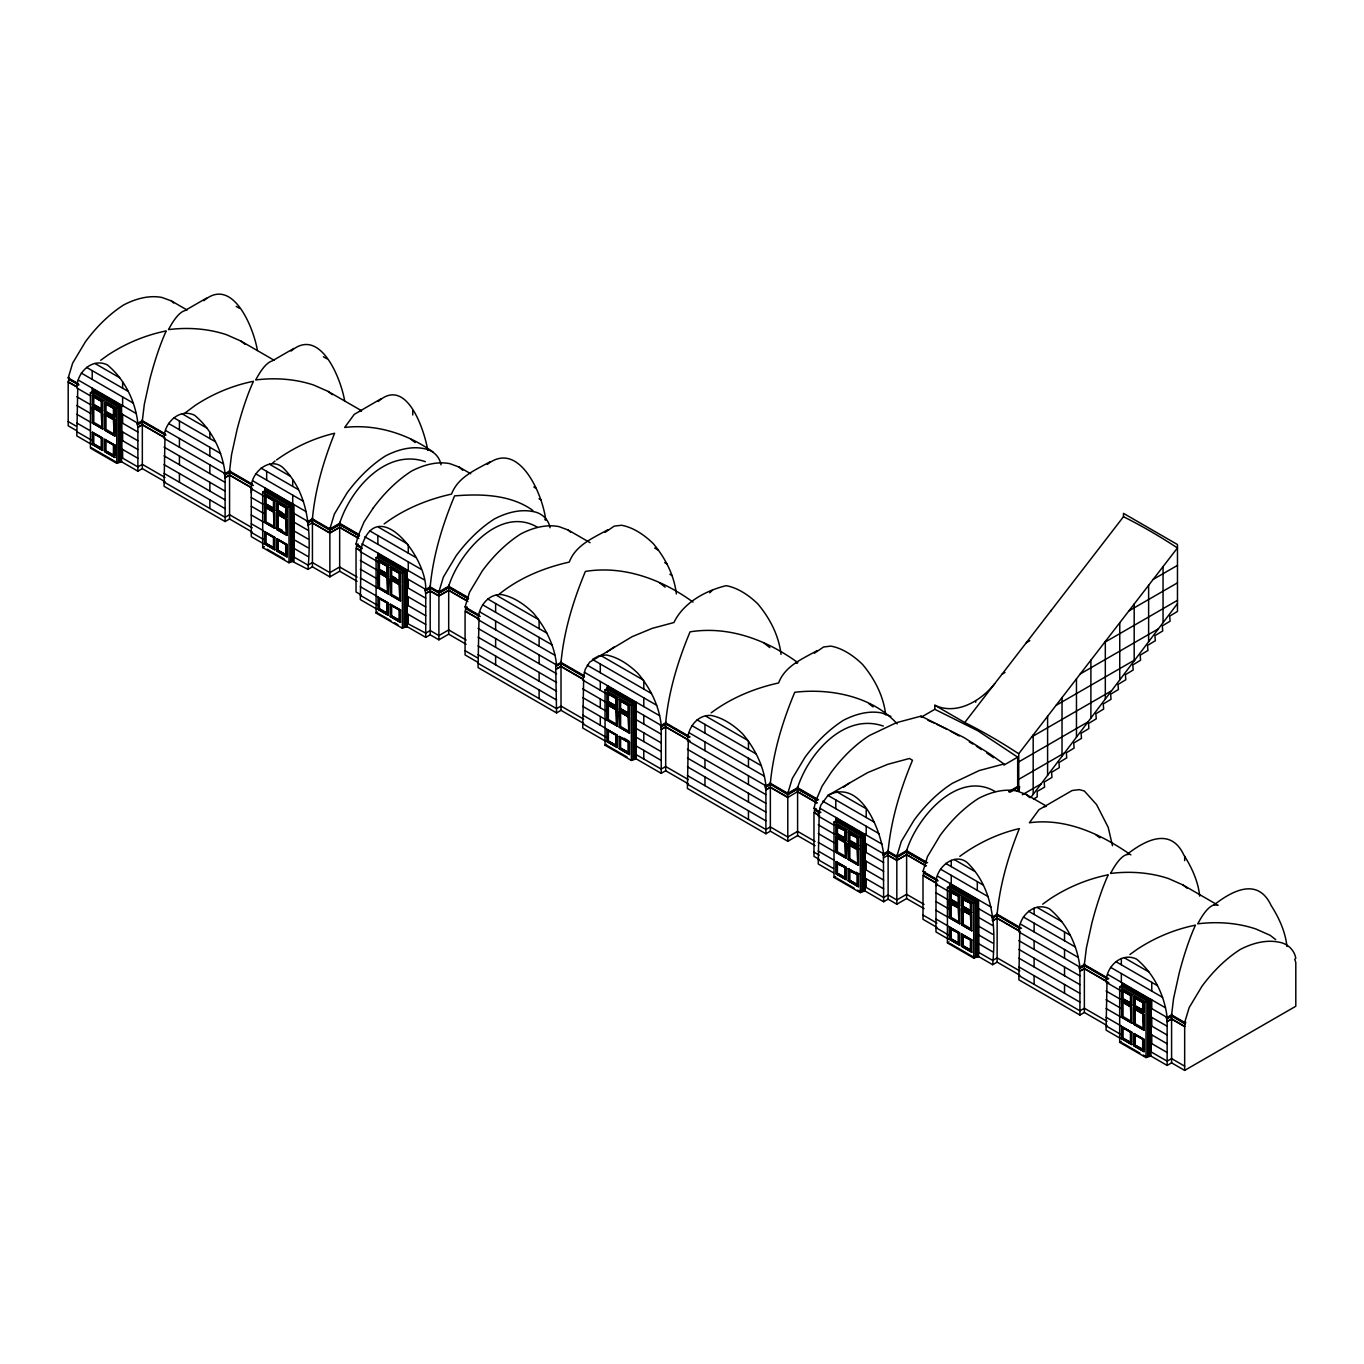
<?xml version="1.0" encoding="UTF-8"?>
<svg xmlns="http://www.w3.org/2000/svg" width="1364" height="1364" viewBox="0 0 1364 1364"><rect width="100%" height="100%" fill="white"/><g stroke="black" fill="none" stroke-linecap="round" stroke-linejoin="round"><path stroke-width="1.5" d="M119.862 406.08L119.862 457.775L121.567 457.52L137.883 466.931L142.333 464.357L165.027 477.451M121.567 457.52L121.567 405.091L116.741 407.87L90.433 392.679L90.433 448.142L116.741 463.334L121.567 461.765L137.883 471.177L142.333 468.619L165.027 481.697M291.333 561.457L291.333 505.993L265.025 490.801L262.689 492.148L262.689 547.595L289.015 562.786L292.135 561.491L292.135 505.533M265.417 488.142L265.025 489.454L292.493 505.328L292.493 561.457L307.974 569.385L312.424 566.81L329.866 576.887L339.67 571.226L357.112 581.303M292.135 557.245L293.84 556.972L293.84 504.544L289.015 507.34L262.689 492.148M404.733 626.911L404.733 571.465L378.408 556.273L376.089 557.603L376.089 613.067L402.397 628.258L405.534 626.963L405.534 571.005M466.13 640.006L448.688 629.929L438.901 635.573L430.189 630.543L425.721 633.118L405.892 622.666L405.892 570.783L378.408 554.926L378.8 553.596M407.239 622.444L407.239 570.016L402.397 572.795L376.089 557.603M634.499 703.193L634.499 754.889L636.204 754.633L661.233 769.091L665.683 766.517L688.36 779.611M636.204 754.633L636.204 702.204L631.362 705L605.053 689.809L605.053 745.256L631.362 760.447L636.204 758.878L661.233 773.337L665.683 770.762L688.36 783.857M862.662 891.306L862.662 835.842L836.337 820.651L834.018 821.998L834.018 877.444L860.326 892.636L863.463 891.34L863.668 835.262L836.49 819.559M863.463 887.094L865.168 886.822L865.168 834.393L860.326 837.189L834.018 821.998M976.846 952.549L978.551 952.294L978.551 899.865L973.726 902.644L947.417 887.452L947.417 942.916L973.726 958.108L978.551 956.539L992.685 964.706L997.135 962.131L1019.829 975.226M1149.119 1052.019L1150.824 1051.746L1150.824 999.318L1145.999 1002.114L1119.674 986.922L1119.674 1042.369L1145.999 1057.56L1150.824 1055.992L1167.141 1065.42L1171.591 1062.846L1184.668 1070.399L1295.8 1006.24L1295.8 962.473L1294.743 959.301L1295.8 958.312C1294.334 949.651 1287.122 943.291 1278.545 942.098A106.324 61.38 -60 0 0 1240.234 949.48A106.324 61.38 -60 0 0 1201.923 986.325L1189.152 1007.638L1184.668 1022.471L1171.591 1014.918L1167.141 1017.493L1150.824 1008.081L1150.824 1055.992M93.775 396.89L101.976 401.63L101.976 409.2L93.741 404.579L93.775 396.89L101.976 401.63M101.976 412.917L93.775 408.194L101.976 412.917L101.976 427.068L101.226 413.275M93.775 433.616L101.976 438.338L101.976 448.568L93.741 443.931L93.775 433.616L101.976 438.338M102.641 411.041L92.309 405.074L92.309 395.526L102.675 401.374L102.641 411.041L92.309 405.074M92.309 422.942L102.641 428.893L92.309 422.942L92.309 406.813L93.059 422.584M102.641 450.393L92.309 444.425L92.309 432.235L102.675 438.1L102.641 450.393L92.309 444.425M105.983 403.949L114.184 408.671L114.184 416.259L105.949 411.638L105.983 403.949L114.184 408.671M114.184 419.976L105.983 415.253L114.184 419.976L114.184 434.11L113.434 420.334M105.983 440.657L114.184 445.397L114.184 455.61L105.949 450.99L105.983 440.657L114.184 445.397M114.849 418.083L104.534 412.133L104.534 402.568L114.9 408.433L114.849 418.083L104.534 412.133M104.534 429.984L114.849 435.951L104.534 429.984L104.534 413.872L105.284 429.643M114.849 457.452L104.534 451.484L104.534 439.293L114.9 445.141L114.849 457.452L104.534 451.484M266.048 496.36L274.232 501.082L274.232 508.67L265.997 504.032L266.048 496.36L274.232 501.082M274.232 512.387L266.048 507.647L274.232 512.387L274.232 526.521L273.482 512.728M266.048 533.068L274.232 537.791L274.232 548.021L265.997 543.401L266.048 533.068L274.232 537.791M274.914 510.494L264.582 504.527L264.582 494.979L274.948 500.844L274.914 510.494L264.582 504.527M264.582 522.395L274.914 528.362L264.582 522.395L264.582 506.283L265.332 522.037M274.914 549.845L264.582 543.895L264.582 531.687L274.948 537.552L274.914 549.845L264.582 543.895M278.256 503.401L286.457 508.141L286.457 515.711L278.222 511.091L278.256 503.401L286.457 508.141M286.457 519.428L278.256 514.705L286.457 519.428L286.457 533.58L285.707 519.786M278.256 540.127L286.457 544.85L286.457 555.063L278.222 550.442L278.256 540.127L286.457 544.85M287.122 517.553L276.79 511.585L276.79 502.037L287.156 507.885L287.122 517.553L276.79 511.585M276.79 529.454L287.122 535.404L276.79 529.454L276.79 513.324L277.54 529.096M287.122 556.904L276.79 550.937L276.79 538.746L287.156 544.594L287.122 556.904L276.79 550.937M379.431 561.815L387.632 566.554L387.632 574.125L379.397 569.504L379.431 561.815L387.632 566.554M387.632 577.842L379.431 573.119L387.632 577.842L387.632 591.993L386.882 578.2M379.431 598.54L387.632 603.263L387.632 613.493L379.397 608.856L379.431 598.54L387.632 603.263M388.297 575.966L377.981 569.999L377.981 560.451L388.348 566.299L388.297 575.966L377.981 569.999M377.981 587.867L388.297 593.817L377.981 587.867L377.981 571.738L378.732 587.509M388.297 615.317L377.981 609.35L377.981 597.159L388.348 603.024L388.297 615.317L377.981 609.35M391.656 568.873L399.84 573.596L399.84 581.183L391.604 576.563L391.656 568.873L399.84 573.596M399.84 584.9L391.656 580.177L399.84 584.9L399.84 599.052L399.089 585.258M391.656 605.582L399.84 610.322L399.84 620.535L391.604 615.914L391.656 605.582L399.84 610.322M400.522 583.008L390.189 577.057L390.189 567.492L400.556 573.357L400.522 583.008L390.189 577.057M390.189 594.909L400.522 600.876L390.189 594.909L390.189 578.796L390.939 594.568M400.522 622.376L390.189 616.409L390.189 604.218L400.556 610.066L400.522 622.376L390.189 616.409M608.395 694.003L616.596 698.743L616.596 706.313L608.361 701.693L608.395 694.003L616.596 698.743M616.596 710.047L608.395 705.307L616.596 710.047L616.596 724.182L615.846 710.388M608.395 730.729L616.596 735.452L616.596 745.682L608.361 741.044L608.395 730.729L616.596 735.452M617.261 708.155L606.946 702.187L606.946 692.639L617.312 698.487L617.261 708.155L606.946 702.187M606.946 720.056L617.261 726.023L606.946 720.056L606.946 703.943L607.696 719.698M617.261 747.506L606.946 741.539L606.946 729.348L617.312 735.213L617.261 747.506L606.946 741.539M620.62 701.062L628.804 705.785L628.804 713.372L620.569 708.751L620.62 701.062L628.804 705.785M628.804 717.089L620.62 712.366L628.804 717.089L628.804 731.24L628.054 717.447M620.62 737.771L628.804 742.51L628.804 752.723L620.569 748.103L620.62 737.771L628.804 742.51M629.486 715.213L619.154 709.246L619.154 699.681L629.52 705.546L629.486 715.213L619.154 709.246M619.154 727.097L629.486 733.065L619.154 727.097L619.154 710.985L619.904 726.756M629.486 754.565L619.154 748.597L619.154 736.407L629.52 742.255L629.486 754.565L619.154 748.597M837.326 826.959L845.561 830.932L845.561 838.519L837.326 833.881L837.326 826.959L845.561 830.932M837.326 838.263L845.561 842.236L845.561 856.37L844.81 842.577L837.326 838.263L837.326 851.75L845.561 856.37M837.326 863.685L845.561 867.64L845.561 877.87L837.326 873.25L837.326 863.685L845.561 867.64M846.226 840.343L835.91 834.376L835.91 824.828L846.277 830.693L846.226 840.343L835.91 834.376M835.91 852.244L846.226 858.212L835.91 852.244L835.91 836.132L836.661 851.886M846.226 879.695L835.91 873.744L835.91 861.537L846.277 867.402L846.226 879.695L835.91 873.744M849.533 834.018L857.768 837.99L857.768 845.561L849.533 840.94L849.533 834.018L857.768 837.99M849.533 845.322L857.768 849.278L857.768 863.429L857.018 849.636L849.533 845.322L849.533 858.808L849.584 844.555M849.533 870.726L857.768 874.699L857.768 884.912L849.533 880.291L849.533 870.726L857.768 874.699M858.45 847.402L848.118 841.435L848.118 831.887L858.485 837.735L858.45 847.402L848.118 841.435M848.118 859.303L858.45 865.253L848.118 859.303L848.118 843.174L848.868 858.945M858.45 886.753L848.118 880.786L848.118 868.595L858.485 874.443L858.45 886.753L848.118 880.786M950.725 892.431L958.96 896.404L958.96 903.974L950.725 899.353L950.725 892.431L958.96 896.404M950.725 903.735L958.96 907.691L958.96 921.842L958.193 908.049L950.725 903.735L950.725 917.222L950.759 902.968M950.725 929.14L958.96 933.112L958.96 943.342L950.725 938.705L950.725 929.14L958.96 933.112M959.625 905.815L949.293 899.848L949.293 890.3L959.659 896.148L959.625 905.815L949.293 899.848M949.293 917.716L959.625 923.667L949.293 917.716L949.293 901.587L950.043 917.358M959.625 945.167L949.293 939.199L949.293 927.009L959.659 932.874L959.625 945.167L949.293 939.199M962.933 899.49L971.168 903.445L971.168 911.033L962.933 906.412L962.933 899.49L971.168 903.445M962.933 910.777L971.168 914.75L971.168 928.901L970.418 915.108L962.933 910.777L962.933 924.263L962.967 910.027M962.933 936.198L971.168 940.171L971.168 950.384L962.933 945.764L962.933 936.198L971.168 940.171M971.833 912.857L961.518 906.907L961.518 897.341L971.884 903.207L971.833 912.857L961.518 906.907M961.518 924.758L971.833 930.725L961.518 924.758L961.518 908.646L962.268 924.417M971.833 952.225L961.518 946.258L961.518 934.067L971.884 939.915L971.833 952.225L961.518 946.258M1123.032 991.134L1131.216 995.856L1131.216 1003.444L1122.981 998.806L1123.032 991.134L1131.216 995.856M1131.216 1007.161L1123.032 1002.421L1131.216 1007.161L1131.216 1021.295L1130.466 1007.502M1123.032 1027.842L1131.216 1032.565L1131.216 1042.795L1122.981 1038.175L1123.032 1027.842L1131.216 1032.565M1131.898 1005.268L1121.566 999.301L1121.566 989.753L1131.932 995.618L1131.898 1005.268L1121.566 999.301M1121.566 1017.169L1131.898 1023.136L1121.566 1017.169L1121.566 1001.057L1122.316 1016.811M1131.898 1044.619L1121.566 1038.669L1121.566 1026.461L1131.932 1032.326L1131.898 1044.619L1121.566 1038.669M1135.24 998.175L1143.441 1002.915L1143.441 1010.485L1135.206 1005.865L1135.24 998.175L1143.441 1002.915M1143.441 1014.202L1135.24 1009.479L1143.441 1014.202L1143.441 1028.354L1142.691 1014.56M1135.24 1034.901L1143.441 1039.624L1143.441 1049.837L1135.206 1045.216L1135.24 1034.901L1143.441 1039.624M1144.106 1012.327L1133.774 1006.359L1133.774 996.811L1144.14 1002.659L1144.106 1012.327L1133.774 1006.359M1133.774 1024.228L1144.106 1030.178L1133.774 1024.228L1133.774 1008.098L1134.524 1023.87M1144.106 1051.678L1133.774 1045.711L1133.774 1033.52L1144.14 1039.368L1144.106 1051.678L1133.774 1045.711M225.111 473.615C222.502 451.45 211.88 429.575 194.592 415.27C179.213 407.751 163.885 423.13 164.055 438.373L225.111 473.615L229.561 471.04L231.539 454.758L237.131 429.319A131.268 29.002 -80.8 0 1 253.448 381.289A131.268 103.17 -26 0 0 195.444 405.244L185.163 412.883M466.13 644.251L448.688 634.175L438.901 639.835L430.189 634.789L425.721 637.363L407.239 626.69L407.239 578.762L425.721 589.436L430.189 586.878C433.087 555.472 442.465 524.884 454.57 495.882C480.895 493.734 510.716 494.399 532.915 510.511M556.563 664.984C554.637 645.666 545.617 627.559 533.188 612.879A68.319 39.437 60 0 0 501.441 594.551C487.715 593.903 478.525 607.065 478.065 619.665L556.563 664.984L561.013 662.41C563.929 631.003 573.289 600.416 585.395 571.414C624.132 565.225 662 579.529 693.014 602.087M636.204 758.878L636.204 710.951L661.233 725.409L665.683 722.835C668.599 691.429 677.959 660.841 690.065 631.839C728.802 625.65 766.67 639.972 797.684 662.529M765.903 785.835C763.976 766.517 754.957 748.427 742.528 733.73A68.319 39.437 60 0 0 710.78 715.418C697.055 714.753 687.865 727.916 687.405 740.516L765.903 785.835L770.353 783.277C773.269 751.871 782.629 721.283 794.735 692.281C830.591 688.07 872.244 696.288 897.154 723.858M924.076 908.629L906.617 898.569L896.83 904.213L888.117 899.183L883.65 901.757L865.168 891.067L865.168 843.157L883.65 853.83L888.117 851.255C891.016 819.849 900.393 789.262 912.499 760.26L909.43 758.486L887.742 764.317L867.572 772.655L827.914 795.468L820.753 805.254L818.247 816.064L834.137 825.237M1079.913 967.127C1077.304 944.962 1066.682 923.104 1049.393 908.782C1034.014 901.263 1018.686 916.642 1018.857 931.885L1079.913 967.127L1084.363 964.57L1086.341 948.27L1091.933 922.831A131.268 29.002 -80.8 0 1 1108.25 874.801A131.268 103.17 -26 0 0 1050.246 898.757L1042.676 904.179M1171.591 1014.918L1173.552 998.636L1179.161 973.197A131.268 29.002 -80.8 0 1 1195.461 925.15A131.268 103.17 -26 0 0 1137.457 949.122L1129.886 954.527M263.644 543.793L251.283 536.649L251.283 488.721C250.106 472.319 271.572 454.434 284.599 469.352C310.02 496.087 311.026 534.841 307.974 569.385M948.355 939.097L935.994 931.97L935.994 884.043C934.817 867.64 956.283 849.755 969.31 864.674C994.731 891.391 995.737 930.163 992.685 964.706M78.021 383.557L68.2 377.879L72.684 363.046L85.455 341.733A106.324 61.38 -60 0 1 123.766 304.888A106.324 61.38 -60 0 1 162.077 297.505L171.267 300.864L187.107 310.02M293.84 561.218L293.84 513.307L307.974 521.457L312.424 518.883L329.866 528.959L334.351 514.126L347.121 492.813A106.324 61.38 -60 0 1 385.432 455.968A106.324 61.38 -60 0 1 423.744 448.568C432.32 449.762 439.532 456.139 440.998 464.8M329.866 528.959L339.67 523.316C350.65 489.011 386.217 448.108 425.363 461.68M361.272 547.083L356.038 544.066L357.811 536.7L364.103 521.883L373.293 507.919M430.189 586.878L438.901 591.908L443.385 577.074L456.156 555.762A106.324 61.38 -60 0 1 494.467 518.917A106.324 61.38 -60 0 1 532.778 511.517C541.355 512.711 548.55 519.087 550.033 527.749M438.901 591.908L448.688 586.264C459.054 552.863 499.77 505.379 537.143 527.084M479.02 615.079L465.073 607.014L469.557 592.181L482.327 570.868A106.324 61.38 -60 0 1 520.639 534.023A106.324 61.38 -60 0 1 558.95 526.623L568.14 529.999L590.101 542.684M770.353 783.277L787.795 793.337L792.279 778.503L805.05 757.208A106.324 61.38 -60 0 1 843.361 720.345A106.324 61.38 -60 0 1 881.69 712.963L890.863 716.322M820.94 812.484L813.967 808.443L815.74 801.077L822.032 786.278L831.222 772.314A106.324 61.38 -60 0 1 869.533 735.452L896.336 722.715L921.058 716.134L964.024 737.583L990.162 754.139L1003.921 763.976L1003.921 765.102L1017.68 757.156L977.783 730.746L934.817 709.314L921.058 717.259L921.058 716.134M888.117 851.255L896.83 856.285L901.314 841.452L914.085 820.156A106.324 61.38 -60 0 1 952.396 783.294L979.199 770.558L1003.921 763.976M896.83 856.285L906.617 850.642C916.983 817.258 957.699 769.756 995.072 791.478M936.966 879.456L923.002 871.391L927.486 856.558L940.256 835.262A106.324 61.38 -60 0 1 978.568 798.4A106.324 61.38 -60 0 1 1016.879 791.018M93.741 404.579L101.976 409.2M102.675 401.374L92.309 395.526M105.949 411.638L114.184 416.259M93.741 443.931L101.976 448.568M102.641 438.202L92.309 432.235M114.9 408.433L104.534 402.568M105.949 450.99L114.184 455.61M114.849 445.244L104.534 439.293M265.997 504.032L274.232 508.67M274.914 500.946L264.582 494.979M278.222 511.091L286.457 515.711M265.997 543.401L274.232 548.021M274.948 537.552L264.582 531.687M287.156 507.885L276.79 502.037M278.222 550.442L286.457 555.063M287.156 544.594L276.79 538.746M379.397 569.504L387.632 574.125M388.348 566.299L377.981 560.451M391.604 576.563L399.84 581.183M379.397 608.856L387.632 613.493M388.348 603.024L377.981 597.159M400.556 573.357L390.189 567.492M391.604 615.914L399.84 620.535M400.556 610.066L390.189 604.218M608.361 701.693L616.596 706.313M617.312 698.487L606.946 692.639M620.569 708.751L628.804 713.372M608.361 741.044L616.596 745.682M617.261 735.315L606.946 729.348M629.486 733.065L629.52 716.85M620.569 748.103L628.804 752.723M629.486 742.357L619.154 736.407M837.326 833.881L837.36 826.209M837.326 851.75L837.36 837.496M846.226 830.795L835.91 824.828M849.533 840.94L849.584 833.251M837.326 873.25L837.36 862.918M846.226 867.504L835.91 861.537M858.45 837.837L848.118 831.887M858.45 874.563L848.118 868.595M950.725 899.353L950.759 891.664M959.625 896.25L949.293 890.3M962.933 906.412L962.967 898.723M959.659 932.874L949.293 927.009M971.833 903.309L961.518 897.341M962.933 945.764L962.967 935.431M1122.981 998.806L1131.216 1003.444M1131.932 995.618L1121.566 989.753M1135.206 1005.865L1143.441 1010.485M1122.981 1038.175L1131.216 1042.795M1131.898 1032.429L1121.566 1026.461M1144.106 1002.762L1133.774 996.811M1135.206 1045.216L1143.441 1049.837M1144.106 1039.487L1133.774 1033.52M100.646 360.301L108.216 354.879A131.268 103.17 -26 0 1 166.22 330.923A131.268 29.002 -80.8 0 0 149.904 378.953L144.311 404.392L142.333 420.692L137.883 423.266C135.292 401.084 124.653 379.226 107.364 364.904C91.985 357.402 76.657 372.781 76.827 388.007L90.399 395.833M425.721 589.436C427 556.444 374.401 490.068 360.318 551.67L377.862 561.815M781.026 654.379C778.878 635.675 769.893 618.267 757.89 603.996A68.319 39.437 60 0 0 726.142 585.685C705.717 590.612 683.432 602.598 673.935 622.53L652.248 628.344L632.078 636.698L589.691 662.103L585.241 669.298L582.735 680.09L606.281 693.679M1167.141 1017.493C1164.532 995.311 1153.91 973.453 1136.604 959.148C1121.225 951.629 1105.914 967.008 1106.085 982.233L1121.344 991.048M76.384 430.53L68.2 425.807L68.2 382.039L69.257 377.453L68.2 377.879M1017.68 790.677L1018.959 791.154L1019.641 786.619L1017.68 786.517L1008.814 791.632M1166.237 1016.981L1167.141 1021.653L1171.591 1019.079L1184.668 1026.632L1185.725 1022.233L1184.668 1022.471M1030.775 797.565L1177.473 603.604M934.817 709.314L934.817 705.256L964.74 722.528L1123.476 516.717L1123.476 513.358L1177.473 544.543L1177.473 611.43L1169.698 616.136L1170.09 621.2L1162.316 625.888L1162.708 630.952L1154.933 635.658L1155.325 640.722L1147.55 645.411L1147.942 650.475L1140.168 655.18L1140.56 660.244L1132.785 664.933L1133.177 669.997L1125.402 674.703L1125.794 679.766L1118.02 684.455L1118.412 689.519L1110.637 694.225L1111.029 699.289L1103.254 703.977L1103.647 709.041L1095.872 713.747L1096.264 718.811L1088.489 723.5L1088.881 728.564L1081.106 733.269L1081.499 738.333L1073.724 743.022L1074.116 748.086L1066.341 752.792L1066.733 757.855L1058.958 762.561L1059.351 767.608L1051.576 772.314L1051.968 777.378L1044.193 782.083L1044.585 787.147L1037.203 791.41L1037.203 796.9L1033.503 799.031M1018.738 787.13L1018.738 753.712L1177.473 547.902L1176.416 547.288A550.988 318.119 60 0 0 1123.476 516.717M994.663 683.739C981.057 700.84 956.624 715.537 934.817 705.256M203.816 300.728C232.613 275.92 253.619 327.599 257.421 350.497M291.043 351.094C319.841 326.269 340.847 377.964 344.649 400.863M378.271 401.442C406.302 376.447 424.272 429.114 427.767 450.427M487.306 464.391C519.036 439.378 542.821 494.518 545.753 520.144L544.867 519.633M605.053 532.386L614.226 526.129L621.473 525.259A68.319 39.437 60 0 1 653.22 543.571C665.223 557.825 674.208 575.25 676.356 593.954M709.723 592.811L712.502 590.152M814.393 653.237L823.566 646.996L830.812 646.11A68.319 39.437 60 0 1 862.559 664.438C874.563 678.692 883.548 696.117 885.696 714.804M272.391 463.248L275.085 461.015M499.173 594.175C519.394 577.859 544.031 567.748 569.265 562.087C575.761 544.952 593.016 538.115 607.781 529.761L607.781 529.692M276.602 459.924C293.976 447.443 313.737 438.134 334.606 433.275C323.626 460.657 315.118 489.42 312.424 518.883L312.424 517.86M384.119 523.964C404 509.096 427.341 499.429 451.501 494.109C457.997 476.974 475.269 470.12 490.017 461.782M606.537 652.384L614.107 646.962M711.207 712.809C731.087 697.942 754.428 688.274 778.605 682.955C785.101 665.82 802.356 658.965 817.121 650.628L817.121 650.543M843.566 787.267L849.619 782.936M959.813 856.336C977.545 843.31 997.851 833.592 1019.317 828.596C1008.337 855.961 999.846 884.742 997.135 914.204L992.685 916.779L978.551 908.612L978.551 956.539M380.982 398.834L354.248 414.366L344.683 427.443C376.072 423.795 407.41 433.803 432.934 451.944M1112.478 845.748L1108.199 827.334L1096.588 804.624L1084.38 791.035L1079.401 789.637L1072.155 790.506L1038.959 809.687L1029.394 822.765C1066.426 817.735 1101.277 834.393 1130.892 854.904M206.544 298.119L184.839 310.634A131.268 29.002 -80.8 0 0 168.539 329.594A131.268 103.17 -26 0 1 226.543 334.726L240.882 341.051L274.335 360.369M68.626 379.175L78.754 385.023M119.06 461.987L119.06 406.54L92.752 391.349L92.905 390.257M90.433 392.679L92.752 391.349M136.997 422.738L137.883 427.426L142.333 424.852L165.027 437.946M137.474 424.102L142.333 421.288L165.743 434.792M142.333 421.97L137.474 424.562L142.333 421.749L165.743 435.252M137.662 427.29L142.333 424.596L163.629 436.889M293.772 348.468L272.067 361A131.268 29.002 -80.8 0 0 255.75 379.942A131.268 103.17 -26 0 1 313.754 385.074L328.093 391.417L361.562 410.735M224.225 473.103L225.111 477.775L229.561 475.201L252.238 488.295M224.685 474.45L229.561 471.637L252.971 485.158M229.561 472.336L224.685 474.911L229.561 472.097L252.971 485.618M224.89 477.656L229.561 474.945L250.857 487.238M265.025 490.801L265.162 489.71M164.959 438.884L164.055 486.283L225.111 521.542L229.561 518.968L252.238 532.062M307.088 520.946L307.752 522.872L312.424 520.178M262.689 547.595L264.343 546.657M307.548 522.293L312.424 519.479L329.866 529.556L339.67 523.912L359.465 535.336M307.548 522.753L312.424 519.94L329.866 530.238L339.67 524.594L359.175 535.864M307.752 521.338L307.752 525.498L312.424 522.787L329.866 532.864L339.67 527.22L357.402 537.45M329.866 530.016L339.67 524.356L359.465 535.796M378.408 556.273L378.561 555.182M376.089 613.067L377.726 612.112M424.835 588.924L425.721 593.596L430.189 591.038L438.901 596.068L448.688 590.407L467.886 601.49M425.312 590.288L430.189 587.475L438.901 592.505L448.688 586.861L468.5 598.284M430.189 588.157L425.312 590.748L430.189 587.935L438.901 593.187L448.688 587.543L468.21 598.813M425.5 593.476L430.189 590.783L438.901 595.812L448.688 590.169L466.437 600.399M438.901 592.965L448.688 587.304L468.5 598.745M405.534 626.963L407.239 626.69M555.677 664.473L556.563 712.912L561.013 710.337L583.69 723.432M556.154 665.82L561.013 663.006L584.423 676.527M556.154 666.28L561.013 663.467L584.423 676.97M607.764 685.785L607.304 690.252M633.697 759.1L633.697 703.654L607.372 688.462L607.526 687.371M605.053 689.809L607.372 688.462M605.053 745.256L606.69 744.318M660.346 724.898L661.011 726.824L665.683 724.131M660.824 726.245L665.683 723.432L689.093 736.952M660.824 726.705L665.683 723.892L689.093 737.413M661.011 726.824L661.011 729.45L665.683 726.739L688.752 740.055M661.011 729.45L665.683 726.995L690.116 741.095M1050.587 611.225L1051.32 610.271M764.846 785.425L765.903 789.995L770.353 787.437L787.795 797.497L797.599 791.597L817.104 802.867M765.477 786.687L770.353 783.874L787.795 793.933L797.599 788.29L817.394 799.73M770.353 784.556L765.477 787.147L770.353 784.317L787.795 794.632L797.599 788.972L817.104 800.242M765.681 789.875L770.353 787.181L787.795 797.241M1026.291 642.734L1029.82 640.688M1153.177 579.393L1177.473 565.378M787.795 793.337L797.599 787.693C808.579 753.388 844.146 712.485 883.292 726.074M787.795 794.394L797.599 788.75L817.394 800.174M1001.994 674.242L1005.012 672.503M1128.88 610.902L1177.473 582.854M688.291 741.044L687.405 788.443L765.903 833.762L770.353 831.188L787.795 841.264L797.599 835.621L815.041 845.68M1104.584 642.41L1177.473 600.331M1080.288 673.918L1158.411 628.821M1055.992 705.41L1134.95 659.835M1031.696 736.918L1111.472 690.866M1018.738 761.879L1088.012 721.88M834.018 877.444L835.655 876.506M882.764 853.318L883.446 855.245L888.117 852.534M883.241 854.665L888.117 851.852L896.83 856.882L906.617 851.238L924.621 861.639M883.241 855.126L888.117 852.312L896.83 857.581L906.617 851.699L924.621 862.082M1018.738 779.356L1064.551 752.911M883.446 855.245L883.446 857.854L888.117 855.16L896.83 860.19L906.617 854.546L926.139 865.816M1009.207 792.007L1017.68 787.113L1019.164 787.966M1010.434 791.99L1017.68 787.574L1019.164 788.426L1017.68 787.795M1022.352 794.752L1041.09 783.925M863.463 891.34L865.168 891.067M950.128 883.446L949.651 887.913M976.044 956.761L976.044 901.314L949.736 886.123L949.873 885.031M947.417 887.452L949.736 886.123M991.799 916.25L992.276 917.614L997.135 914.801L1018.755 927.281M947.417 942.916L949.054 941.961M992.463 916.642L992.463 920.802L997.135 918.108L1020.204 931.424M1275.715 939.643L1270.123 935.295L1255.784 928.952A131.268 103.17 -26 0 0 1197.78 923.82A131.268 29.002 -80.8 0 1 1214.096 904.878L1218.12 905.27L1182.895 884.929L1168.573 878.587A131.268 103.17 -26 0 0 1110.552 873.454A131.268 29.002 -80.8 0 1 1126.869 854.512C1145.18 840.139 1170.687 826.874 1183.816 854.972C1191.761 867.436 1198.155 881.246 1199.689 896.097M1079.026 966.616L1079.913 971.287L1084.363 968.713L1108.796 982.83M1079.487 967.98L1084.363 965.166L1107.773 978.67M1084.363 965.848L1079.487 968.423L1084.363 965.61L1107.773 979.13M1079.691 971.168L1084.363 968.474L1107.432 981.773M1214.096 904.878C1232.408 890.504 1257.915 877.24 1271.043 905.338C1278.989 917.784 1285.382 931.612 1286.917 946.463M1148.318 1056.23L1148.318 1000.767L1122.009 985.575L1122.146 984.484M1119.674 986.922L1122.009 985.575M1019.761 932.396L1018.857 979.812L1079.913 1015.055L1084.363 1012.48L1107.039 1025.575M1119.674 1042.369L1121.31 1041.431M1166.714 1018.328L1171.591 1015.515L1185.094 1023.307M1171.591 1016.197L1166.714 1018.789L1171.591 1015.975L1184.89 1023.887M1166.919 1021.517L1171.591 1018.823L1184.89 1026.512M356.874 545.6L358.152 544.441M465.908 608.549L467.187 607.389M814.802 809.994L816.081 808.63L813.967 808.443M923.837 872.943L925.116 871.767L923.002 871.391M359.295 411.365L361.409 411.178M795.417 663.16L797.531 662.972M1044.006 806.67L1046.137 806.499M1126.869 854.512L1129 854.324M356.038 544.066L358.152 544.253M465.073 607.014L467.187 607.202M1016.879 791.018L1026.069 794.377L1046.205 806.005M927.946 720.294L934.817 723.312M470.699 473.734L459.105 467.051L449.915 463.675A106.324 61.38 -60 0 0 411.604 471.074A106.324 61.38 -60 0 0 373.293 507.919M936.556 724.165L946.923 729.297M950.401 731.121L959.199 735.963M1018.738 753.712L1017.68 753.099A550.988 318.119 60 0 0 964.74 722.528M236.177 306.388L239.689 308.417M323.387 356.754L326.917 358.783M654.703 548.038L658.369 550.135M533.836 486.999L536.018 488.261M664.677 562.548L666.86 563.792M539.053 498.764L541.235 500.025M669.894 574.312L672.077 575.557M1018.959 791.154L1017.68 790.421L1017.68 757.156M95.071 363.523L119.657 377.726M182.299 413.889L206.885 428.074M269.509 464.237L289.748 475.917M378.544 527.186L407.495 543.912M496.291 595.181L538.337 619.444M600.961 655.607L643.007 679.869M705.631 716.032L747.677 740.311M836.473 791.58L865.424 808.289M954.22 859.559L974.459 871.238M1037.083 907.401L1061.686 921.587M1124.311 957.767L1148.897 971.952M86.58 367.376L128.148 391.383M173.791 417.742L215.376 441.731M261.018 468.091L298.239 489.574M369.985 531.005L415.986 557.569M487.749 598.984L546.828 633.101M651.498 693.526L592.419 659.426L598.864 655.862L606.11 654.976A68.319 39.437 60 0 1 637.858 673.304C650.287 687.985 659.306 706.092 661.233 725.409M697.089 719.851L756.168 753.951M873.915 821.946L827.914 795.383C860.343 778.196 880.138 828.579 883.65 853.83M945.729 863.412L982.95 884.895M1028.592 911.254L1070.177 935.244M1115.82 961.603L1157.388 985.609M81.346 373.105L133.365 403.147M168.573 423.471L220.593 453.496M255.801 473.837L303.456 501.338M364.836 536.785L421.203 569.334M482.583 604.764L552.045 644.865M587.253 665.189L656.715 705.29M691.923 725.631L761.385 765.733M822.765 801.162L879.132 833.711M940.512 869.141L988.167 896.659M1023.375 916.983L1075.395 947.025M1110.603 967.349L1162.622 997.374M339.67 523.316L358.851 534.381M448.688 586.264L467.886 597.33M818.519 799.781L797.599 787.693L797.599 786.653M906.617 850.642L927.554 862.73M906.617 851.92L926.139 863.19M358.851 538.541L339.67 527.459L329.866 533.119L312.424 523.043M797.599 791.853L816.78 802.936M925.815 865.884L906.617 854.802L896.83 860.445L888.117 855.416M78.447 380.181L136.281 413.582M165.675 430.547L223.491 463.931M252.886 480.912L306.354 511.773M361.92 543.861L424.119 579.768M479.668 611.839L554.96 655.3M584.338 672.264L659.63 715.725M689.008 732.707L764.3 776.167M819.849 808.238L882.048 844.146M937.614 876.217L991.082 907.094M1020.477 924.059L1078.293 957.443M1107.687 974.425L1165.521 1007.808M92.684 390.377L120.083 405.943M264.957 489.829L292.356 505.413M378.34 555.301L405.739 570.868M607.304 687.49L634.703 703.074M949.668 885.151L977.067 900.717L977.067 956.676M1121.941 984.603L1149.341 1000.187L1149.477 1056.23M165.027 433.786L142.333 420.692L142.333 419.652M229.561 471.04L252.238 484.135M561.013 662.41L583.69 675.504M665.683 722.835L690.116 736.935M1021.568 928.304L997.135 914.204L997.135 913.164M1084.363 964.57L1108.796 978.67M92.07 391.741L118.378 406.932L118.378 462.379M264.343 491.193L290.651 506.385L290.651 561.849M377.726 556.665L404.034 571.857L404.034 627.304M606.69 688.854L632.998 704.046L632.998 759.509M835.655 821.043L861.98 836.234L861.98 891.698M949.054 886.515L975.362 901.706L975.362 957.153M1121.31 985.967L1147.636 1001.159L1147.636 1056.623M68.626 378.715L78.754 384.563M356.874 545.157L362.108 548.175M465.908 608.105L479.872 616.153M814.802 809.534L818.298 811.546M923.837 872.483L937.801 880.53M362.108 548.635L356.481 545.6L356.481 548.226L359.977 550.238M479.872 616.613L465.516 608.549L465.516 611.174L479.463 619.239M819.645 813.012L814.41 809.994L814.41 812.603L819.645 815.638M937.801 880.991L923.445 872.943L923.445 875.552L935.653 882.61M1020.204 928.799L997.135 915.261L992.463 918.194M94.525 396.327L97.867 398.254M108.438 404.358L115.139 408.228L115.139 416.173M266.798 495.78L275.153 500.605M279.04 502.856L282.382 504.782M380.181 561.252L388.552 566.077M392.423 568.328L395.782 570.254M614.175 696.339L617.517 698.266M621.387 700.516L624.746 702.443M850.352 832.705L858.723 837.53M963.751 898.177L972.123 903.002M1123.765 990.554L1130.466 994.424M68.422 381.92L76.742 386.711M582.309 678.607L561.013 666.314L556.341 669.008L561.013 666.57L583.69 679.664M619.154 699.681L629.486 705.648M68.2 382.039L76.384 386.762M361.272 551.244L356.038 548.226L356.038 591.993L361.272 595.011M479.02 619.239L465.073 611.174L465.073 654.942L477.281 661.983M819.201 815.638L813.967 812.603L813.967 856.37L819.201 859.388M936.966 883.616L923.002 875.552L923.002 919.319L936.966 927.384M1019.829 931.459L997.135 918.364L992.463 920.802M137.883 423.266L121.567 413.838L121.567 461.765M251.283 488.721L263.763 495.933M935.994 884.043L948.474 891.255M251.505 490.392L252.17 489.25M936.216 885.713L936.88 884.554M251.283 492.881L251.505 488.858M883.446 857.854L883.65 901.757M279.04 510.801L282.382 512.745M392.423 576.273L395.782 578.2M850.352 840.65L858.723 845.492M837.36 833.779L845.561 838.519M849.584 840.838L857.768 845.561M950.759 899.251L958.96 903.974M962.967 906.293L971.168 911.033M76.827 396.753L90.501 404.648M121.567 422.601L137.883 432.013M164.055 447.119L225.111 482.379M251.283 497.485L263.644 504.612M293.84 522.054L307.974 530.221M360.318 560.433L377.862 570.561M407.239 587.526L425.721 598.199M478.065 628.412L556.563 673.731M582.735 688.837L606.281 702.426M636.204 719.715L661.233 734.173M687.405 749.279L765.903 794.598M818.247 824.811L834.035 833.933M865.168 851.903L883.65 862.577M935.994 892.789L948.355 899.933M978.551 917.375L992.685 925.525M1018.857 940.631L1079.913 975.891M1106.085 990.997L1121.344 999.812M1150.824 1016.828L1167.141 1026.239M283.218 516.257L286.474 518.132M396.617 581.729L399.857 583.604M854.546 846.106L859.405 848.919M1135.325 1008.218L1140.202 1011.031M92.309 406.813L102.675 412.678L102.641 428.893M104.534 413.872L114.9 419.737L114.849 435.951M264.582 506.283L274.914 512.233L274.914 528.362M276.79 513.324L287.156 519.19L287.122 535.404M377.981 571.738L388.348 577.603L388.297 593.817M390.189 578.796L400.556 584.662L400.522 600.876M606.946 703.943L617.312 709.792L617.261 726.023M619.154 710.985L629.486 716.952M835.91 836.132L846.226 842.082L846.226 858.212M848.118 843.174L858.45 849.141L858.45 865.253M949.293 901.587L959.625 907.554L959.625 923.667M961.518 908.646L971.833 914.613L971.833 930.725M1121.566 1001.057L1131.898 1007.007L1131.898 1023.136M1133.774 1008.098L1144.106 1014.066L1144.106 1030.178M76.827 405.517L90.501 413.411M121.567 431.348L137.883 440.76M164.055 455.866L225.111 491.125M251.283 506.232L263.644 513.376M293.84 530.801L307.974 538.968M360.318 569.18L377.862 579.308M407.239 596.273L425.721 606.946M478.065 637.159L556.563 682.494M582.735 697.601L606.281 711.19M636.204 728.461L661.233 742.92M687.405 758.026L765.903 803.345M818.247 833.557L834.035 842.679M865.168 860.65L883.65 871.34M935.994 901.553L948.355 908.68M978.551 926.122L992.685 934.289M1018.857 949.395L1079.913 984.638M1106.085 999.744L1121.344 1008.559M1150.824 1025.575L1167.141 1035.003M279.04 528.516L282.382 530.443M101.976 427.068L93.775 422.329L93.775 408.194M114.184 434.11L105.983 429.387L105.983 415.253M274.232 526.521L265.997 521.901L266.048 507.647M286.457 533.58L278.222 528.959L278.256 514.705M387.632 591.993L379.397 587.373L379.431 573.119M399.84 599.052L391.604 594.414L391.656 580.177M616.596 724.182L608.361 719.561L608.395 705.307M628.804 731.24L620.62 726.501L620.62 712.366M849.584 858.689L857.768 863.429M950.759 917.102L958.96 921.842M962.967 924.161L971.168 928.901M1131.216 1021.295L1123.032 1016.572L1123.032 1002.421M1143.441 1028.354L1135.206 1023.733L1135.24 1009.479M76.827 414.264L90.501 422.158M121.567 440.095L137.883 449.523M164.055 464.63L225.111 499.872M251.283 514.978L263.644 522.122M293.84 539.564L307.974 547.714M360.318 577.927L377.862 588.072M407.239 605.019L425.721 615.71M478.065 645.922L556.563 691.241M582.735 706.347L606.281 719.936M636.204 737.208L661.233 751.666M687.405 766.773L765.903 812.109M818.247 842.321L834.035 851.443M865.168 869.414L883.65 880.087M935.994 910.299L948.355 917.443M978.551 934.869L992.685 943.036M1018.857 958.142L1079.913 993.384M1106.085 1008.508L1121.344 1017.305M1150.824 1034.338L1167.141 1043.75M357.112 577.057L339.67 566.981L329.866 572.624L312.424 562.565L307.974 565.122L293.84 556.972M815.041 841.435L797.599 831.358L787.795 837.019L770.353 826.942L765.903 829.517L687.405 784.198M924.076 904.383L906.617 894.307L896.83 899.967L888.117 894.92L883.65 897.495L865.168 886.822M623.962 738.18L628.821 740.993M856.166 872.244L859.405 874.119M76.827 423.028L90.501 430.905M121.567 448.858L137.883 458.27M164.055 473.376L225.111 508.636M251.283 523.742L263.644 530.886M293.84 548.311L307.974 556.478M360.318 586.691L377.862 596.818M407.239 613.783L425.721 624.456M478.065 654.669L556.563 699.988M582.735 715.094L606.281 728.7M636.204 745.972L661.233 760.43M687.405 775.536L765.903 820.855M818.247 851.068L834.035 860.19M865.168 878.16L883.65 888.834M935.994 919.046L948.355 926.19M978.551 943.632L992.685 951.782M1018.857 966.888L1079.913 1002.148M1106.085 1017.254L1121.344 1026.069M1150.824 1043.085L1167.141 1052.496M961.518 934.067L971.833 940.018M68.2 421.561L76.384 426.284M252.238 527.817L229.561 514.722L225.111 517.297L164.055 482.038M465.073 650.679L477.281 657.738M583.69 719.169L561.013 706.075L556.563 708.649L478.065 663.33M813.967 852.125L819.201 855.143M923.002 915.074L936.966 923.121M1019.829 970.963L997.135 957.869L992.685 960.444L978.551 952.294M1107.039 1021.329L1084.363 1008.235L1079.913 1010.809L1018.857 975.55M1184.668 1066.154L1171.591 1058.6L1167.141 1061.158L1150.824 1051.746M76.827 431.672L91.337 440.061M251.283 532.403L263.644 539.53M360.318 595.352L377.129 605.053M582.735 723.755L605.974 737.191M818.247 859.729L833.37 868.459M935.994 927.708L948.355 934.851M1106.085 1025.916L1121.344 1034.73M839.013 874.085L845.561 877.87M857.768 884.912L849.584 880.189L849.584 869.976M958.96 943.342L950.759 938.603L950.759 928.39M962.967 945.661L971.168 950.384M91.337 444.306L76.827 435.934L77.731 388.518M377.129 609.299L360.318 599.597L361.204 552.198M556.563 712.912L478.065 667.576L478.952 620.177M605.974 741.436L582.735 728.018L583.622 680.602M833.37 872.721L818.247 863.975L819.133 816.576M1120.577 1038.533L1106.085 1030.161L1106.971 982.762M91.252 447.665L117.56 462.856M267.02 549.146L284.565 559.274M378.663 613.612L390.939 620.688M394.452 622.717L397.964 624.746M607.628 745.801L626.928 756.935M836.592 877.99L854.137 888.117M857.649 890.146L861.144 892.175M949.992 943.462L974.544 957.63M1122.248 1042.914L1139.793 1053.042M1143.305 1055.071L1146.817 1057.1M969.31 741.897L972.822 744.028M976.351 746.142L981.534 749.569M986.718 752.979L993.606 757.719M1182.895 884.929L1187.089 888.203M1095.684 834.563L1099.861 837.837M868.885 703.636L873.079 706.91M764.215 643.211L769.808 647.576M659.562 582.769L665.138 587.134M410.956 439.259L415.15 442.533M328.093 391.417L332.287 394.69M240.882 341.051L245.06 344.325M1026.069 794.377L1029.649 797.582M568.14 529.999L570.527 532.131M459.105 467.051L462.686 470.256M171.267 300.864L173.654 302.996M836.268 819.679L836.337 820.651M1184.685 856.473L1184.685 860.667M1184.668 1026.632L1184.668 1070.399M1171.591 1013.895L1171.591 1062.846M1167.141 1021.653L1167.141 1065.42M1163.049 566.606L1163.049 622.683M1151.762 982.353L1151.762 991.116M1151.762 999.863L1151.762 1008.61M1151.762 1017.374L1151.762 1026.12M1151.762 1034.867L1151.762 1043.63M1150.346 1056.265L1150.346 999.59L1121.924 983.171L1121.924 987.366M1149.119 1056.265L1149.341 1000.187L1121.992 984.228L1122.401 982.915L1122.401 987.11M1148.624 585.327L1148.624 641.762M1145.999 1002.114L1145.999 1057.56M1142.691 1003.256L1142.691 1010.178M1142.691 1039.982L1142.691 1049.547M1134.524 997.118L1134.524 1006.001M1134.524 1033.827L1134.524 1045.37M1134.183 604.03L1134.183 660.841M1130.466 996.214L1130.466 1003.137M1130.466 1032.923L1130.466 1042.488M1122.316 990.059L1122.316 998.96M1122.316 1026.768L1122.316 1038.311M1121.344 958.5L1121.344 964.791M1121.344 973.555L1121.344 982.302M1119.759 622.734L1119.759 679.92M1105.317 641.455L1105.317 698.999M1090.893 660.159L1090.893 718.078M1084.363 963.53L1084.363 1012.48M1079.913 971.287L1079.913 1015.055M1076.469 678.863L1076.469 737.157M1064.534 932.004L1064.534 940.751M1064.534 949.497L1064.534 958.261M1064.534 967.008L1064.534 975.771M1064.534 984.518L1064.534 993.265M1062.027 697.584L1062.027 756.236M1047.603 716.288L1047.603 775.315M1034.117 908.151L1034.117 914.443M1034.117 923.189L1034.117 931.936M1034.117 940.7L1034.117 949.446M1034.117 958.193L1034.117 966.957M1034.117 975.703L1034.117 984.365M1033.179 735.008L1033.179 794.394M997.135 914.801L997.135 962.131M978.09 956.812L978.09 900.138L949.651 883.719L949.736 884.776L977.221 900.632L977.221 956.761M977.306 881.638L977.306 890.385M976.846 900.854L976.846 956.812M975.686 700.823L975.686 702.272M973.726 902.644L973.726 958.108M970.418 903.803L970.418 910.726M970.418 940.512L970.418 950.077M962.268 897.648L962.268 906.549M962.268 934.374L962.268 945.9M958.193 896.745L958.193 903.667M958.193 933.47L958.193 943.036M951.254 860.309L951.254 866.6M951.254 875.347L951.254 884.111M950.043 890.607L950.043 899.49M950.043 927.315L950.043 938.858M906.617 849.602L906.617 898.569M896.83 855.262L896.83 904.213M888.117 850.215L888.117 899.183M866.208 809.295L866.208 817.496M866.208 826.243L866.208 835.007M866.208 843.753L866.208 852.5M866.208 861.264L866.208 870.01M866.208 878.774L866.208 887.418M864.691 891.34L864.691 834.666L836.268 818.247L836.268 822.441M863.821 891.306L863.821 835.177L836.337 819.304L836.729 817.991L836.729 822.185M863.668 886.958L863.668 891.221M860.326 837.189L860.326 892.636M857.018 838.331L857.018 845.254M857.018 875.057L857.018 884.622M848.868 832.193L848.868 841.077M848.868 868.902L848.868 880.445M844.81 831.29L844.81 838.212M844.81 867.998L844.81 877.564M836.661 825.135L836.661 834.035M836.661 861.843L836.661 873.386M835.791 799.935L835.791 808.682M835.791 817.445L835.791 820.94M797.599 788.29L797.599 835.621M787.795 792.313L787.795 841.264M770.353 782.237L770.353 831.188M765.903 789.995L765.903 833.762M748.461 741.317L748.461 749.518M748.461 758.265L748.461 767.011M748.461 775.775L748.461 784.522M748.461 793.268L748.461 802.032M748.461 810.779L748.461 819.44M704.966 724.403L704.966 733.15M704.966 741.897L704.966 750.66M704.966 759.407L704.966 768.154M704.966 776.917L704.966 785.664M665.683 721.812L665.683 770.762M661.233 729.569L661.233 773.337M643.791 680.875L643.791 689.076M643.791 697.839L643.791 706.586M643.791 715.333L643.791 724.096M643.791 732.843L643.791 741.607M643.791 750.353L643.791 759.015M635.726 759.151L635.726 702.477L607.304 686.058L607.372 687.115L634.857 702.972L634.857 759.1M634.703 754.769L634.499 759.151M631.362 705L631.362 760.447M628.054 706.143L628.054 713.065M628.054 742.851L628.054 752.417M619.904 699.988L619.904 708.888M619.904 736.713L619.904 748.239M615.846 699.101L615.846 706.023M615.846 735.81L615.846 745.375M607.696 692.946L607.696 701.846M607.696 729.655L607.696 741.198M600.296 663.961L600.296 672.725M600.296 681.471L600.296 690.218M600.296 698.982L600.296 707.728M600.296 716.475L600.296 725.239M561.013 661.37L561.013 710.337M539.121 620.449L539.121 628.651M539.121 637.397L539.121 646.161M539.121 654.908L539.121 663.671M539.121 672.418L539.121 681.165M539.121 689.928L539.121 698.59M495.626 603.536L495.626 612.283M495.626 621.046L495.626 629.793M495.626 638.54L495.626 647.303M495.626 656.05L495.626 664.814M448.688 585.224L448.688 634.175M438.901 590.868L438.901 639.835M430.189 585.838L430.189 634.789M425.721 593.596L425.721 637.363M412.746 410.803L412.746 414.997M408.279 544.918L408.279 553.119M408.279 561.866L408.279 570.612M408.279 579.376L408.279 588.123M408.279 596.869L408.279 605.633M408.279 614.38L408.279 623.041M406.762 626.963L406.762 570.288L378.34 553.869L378.34 558.064M405.739 622.581L405.892 626.911M402.397 572.795L402.397 628.258M399.089 573.954L399.089 580.876M399.089 610.663L399.089 620.228M390.939 567.799L390.939 576.699M390.939 604.525L390.939 616.051M386.882 566.895L386.882 573.818M386.882 603.621L386.882 613.186M378.732 560.757L378.732 569.641M378.732 597.466L378.732 609.009M377.862 535.558L377.862 544.304M377.862 553.051L377.862 556.563M339.67 522.276L339.67 571.226M329.866 527.919L329.866 576.887M312.424 519.479L312.424 566.81M293.379 561.491L293.379 504.816L264.94 488.397L264.94 492.592M292.714 480.094L292.714 486.385M292.714 495.149L292.714 503.896M289.015 507.34L289.015 562.786M285.707 508.482L285.707 515.404M285.707 545.208L285.707 554.773M277.54 502.344L277.54 511.227M277.54 539.053L277.54 550.596M273.482 501.441L273.482 508.363M273.482 538.149L273.482 547.714M266.662 471.347L266.662 480.094M265.332 495.285L265.332 504.186M265.332 531.994L265.332 543.537M229.561 470.017L229.561 518.968M225.111 477.775L225.111 521.542M209.851 432.252L209.851 438.543M209.851 447.307L209.851 456.053M209.851 464.8L209.851 473.564M209.851 482.31L209.851 491.057M209.851 499.821L209.851 508.482M179.434 420.982L179.434 429.745M179.434 438.492L179.434 447.239M179.434 456.002L179.434 464.749M179.434 473.496L179.434 482.259M142.333 421.288L142.333 468.619M137.883 427.426L137.883 471.177M122.624 381.903L122.624 388.194M122.624 396.941L122.624 405.688M122.624 414.451L122.624 423.198M122.624 431.945L122.624 440.708M122.624 449.455L122.624 458.116M121.106 462.038L121.106 405.364L92.667 388.945L92.667 393.139M120.237 461.987L120.237 405.858L92.752 390.002L93.144 388.672L93.144 392.866M120.083 457.656L119.862 462.038M116.741 407.87L116.741 463.334M115.139 419.873L115.139 433.888M115.139 445.073L115.139 455.235M113.434 409.03L113.434 415.952M113.434 445.738L113.434 455.303M105.284 402.874L105.284 411.775M105.284 439.6L105.284 451.126M101.226 401.971L101.226 408.893M101.226 438.697L101.226 448.262M93.059 395.833L93.059 404.716M93.059 432.541L93.059 444.084M92.206 370.633L92.206 379.38M92.206 388.126L92.206 391.639"/></g></svg>
